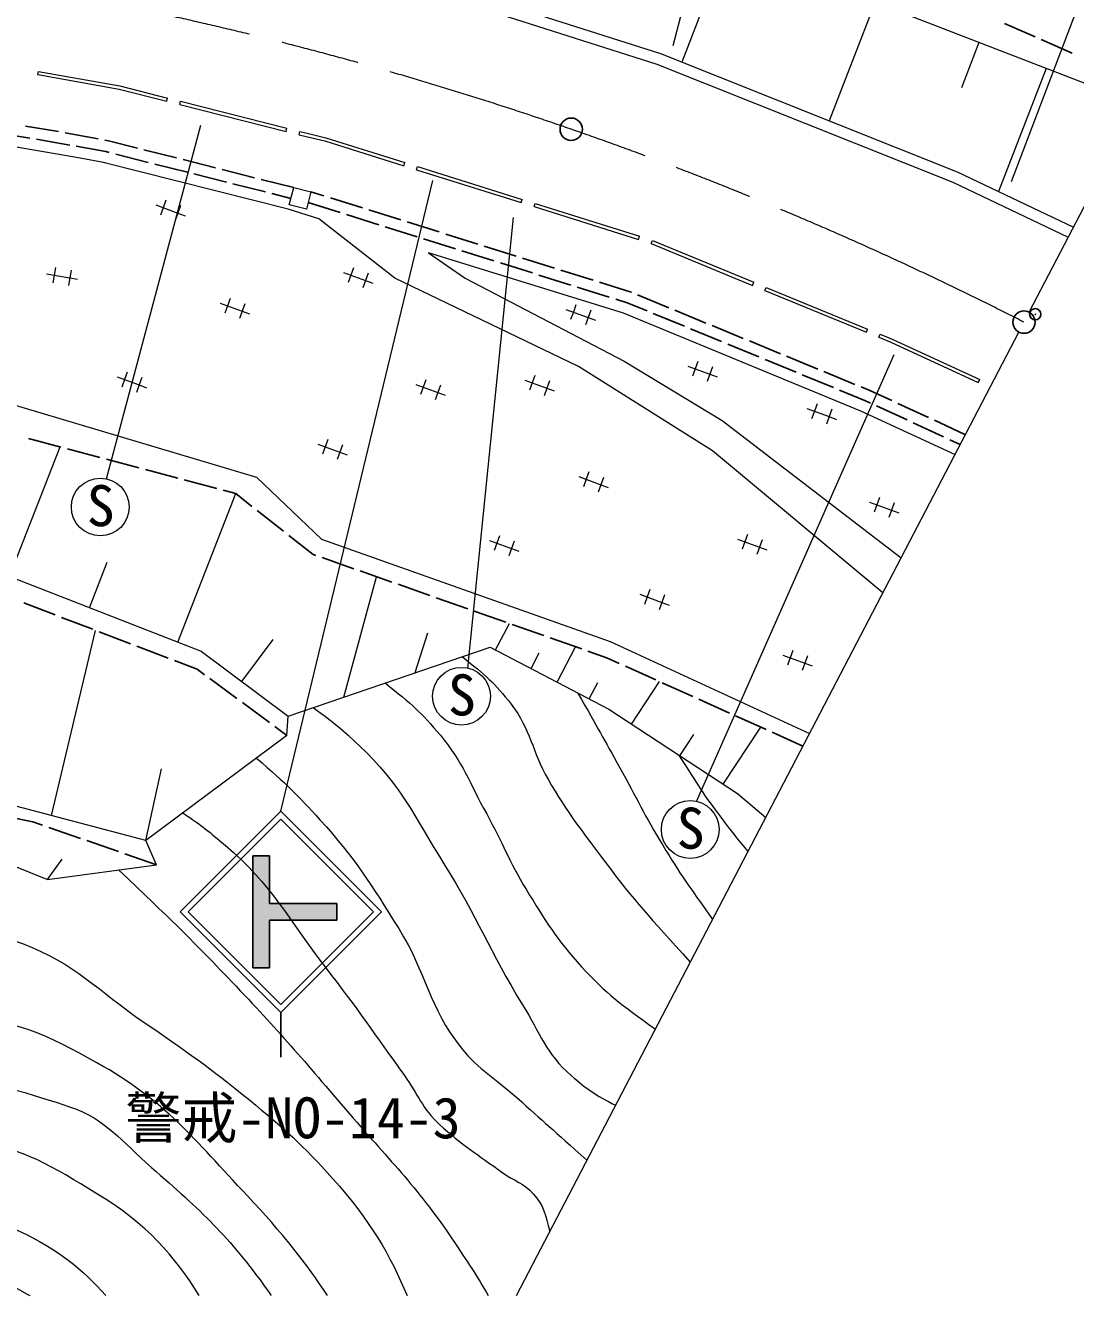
# Model space of a CAD drawing. Units: millimetres, scale not verified. Extents: x 40000 to 680000, y 20000 to 380000.
# Drawn here: x 348920 to 395844, y 240630 to 297400 of the extents above; entities that cross this region are included whole.
import ezdxf
from ezdxf.enums import TextEntityAlignment as Align

# ---------------------------------------------------------------- set-up
doc = ezdxf.new("R2010")
doc.units = ezdxf.units.MM
doc.header["$LTSCALE"] = 1000
doc.header["$PDMODE"] = 32
doc.header["$PDSIZE"] = 500
doc.linetypes.add('CHAIN', pattern=[18.5, 12, -1.5, 3.5, -1.5])
for name, color, linetype, lineweight in [('M-BGD', 7, 'Continuous', 25), ('M-BGD-HTXT', 7, 'Continuous', 13), ('M-BMK', 2, 'CHAIN', 13), ('M-BMK-HTXT', 7, 'Continuous', 13), ('M-BMK-SRVR', 3, 'Continuous', 25), ('M-STR-STRC', 7, 'Continuous', 25)]:
    doc.layers.add(name, color=color, linetype=linetype, lineweight=lineweight)
doc.layers.add('M-OTRS', color=6, linetype='Continuous')
doc.styles.add('ＭＳ ゴシック', font='')
doc.styles.get('ＭＳ ゴシック').set_extended_font_data('MS Gothic')

msp = doc.modelspace()

# ---------------------------------------------------------------- hatches: boundary and pattern name
at = {"layer": 'M-STR-STRC'}
msp.add_hatch(color=256, dxfattribs=at).paths.add_polyline_path([(359080, 260281), (359830, 260281), (359830, 258156), (362830, 258156), (362830, 257406), (359830, 257406), (359830, 255281), (359080, 255281)])

# ---------------------------------------------------------------- linework, layer by layer
at = {"layer": 'M-BGD'}
for p, q in [((392661, 297483), (394036, 296883)), ((394311, 296763), (395686, 296163)), ((347644, 292605), (349124, 292361)), ((350405, 292651), (348924, 292893)), ((352175, 292328), (350700, 292600)), ((349421, 292313), (349906, 292233)), ((349906, 292233), (350898, 292052)), ((351193, 291999), (352514, 291758)), ((352637, 292243), (352470, 292273)), ((353927, 291916), (352637, 292243)), ((355672, 291475), (354218, 291843)), ((352514, 291758), (352666, 291719)), ((352957, 291646), (354411, 291278)), ((357417, 291033), (355963, 291401)), ((354702, 291204), (356156, 290837)), ((356447, 290763), (357901, 290395)), ((359162, 290592), (357708, 290960)), ((358192, 290322), (359646, 289954)), ((360907, 290151), (359453, 290518)), ((359937, 289880), (360781, 289667)), ((362260, 289784), (361676, 289968)), ((363977, 289245), (362546, 289694)), ((361556, 289481), (362987, 289032)), ((365695, 288705), (364264, 289155)), ((363273, 288942), (364704, 288492)), ((364991, 288402), (366422, 287953)), ((367412, 288166), (365981, 288615)), ((366708, 287863), (368139, 287413)), ((369129, 287626), (367698, 288076)), ((368425, 287323), (369856, 286873)), ((370846, 287086), (369415, 287536)), ((370142, 286784), (371573, 286334)), ((372564, 286547), (371133, 286997)), ((371859, 286244), (373291, 285794)), ((374281, 286007), (372850, 286457)), ((373577, 285704), (375008, 285255)), ((375983, 285472), (374567, 285917)), ((375294, 285165), (375813, 285002)), ((375813, 285002), (376697, 284638)), ((375998, 285467), (375983, 285472)), ((377662, 284781), (376275, 285352)), ((376974, 284524), (378362, 283953)), ((379327, 284096), (377940, 284667)), ((380991, 283411), (379604, 283982)), ((378639, 283839), (380026, 283268)), ((382656, 282726), (381269, 283297)), ((380303, 283154), (381691, 282583)), ((381968, 282469), (383355, 281898)), ((384320, 282041), (382933, 282612)), ((383633, 281784), (385020, 281213)), ((385985, 281356), (384598, 281927)), ((385297, 281098), (386454, 280622)), ((386654, 281081), (386262, 281242)), ((387631, 280630), (386654, 281081)), ((386454, 280622), (386680, 280518)), ((389266, 279875), (387904, 280504)), ((386952, 280392), (388314, 279764)), ((388587, 279638), (389949, 279009)), ((390900, 279121), (389538, 279750)), ((350509, 278554), (349060, 278941)), ((390221, 278884), (390687, 278669)), ((352248, 278090), (350799, 278477)), ((353988, 277626), (352538, 278013)), ((355727, 277163), (354278, 277549)), ((357466, 276699), (356017, 277085)), ((358318, 276472), (357756, 276622)), ((359040, 275904), (358318, 276472)), ((360456, 274792), (359276, 275719)), ((361776, 273754), (360691, 274607)), ((361890, 273715), (361776, 273754)), ((363588, 273117), (362173, 273615)), ((365285, 272519), (363871, 273017)), ((366983, 271921), (365568, 272419)), ((348853, 271587), (350254, 271051)), ((368681, 271323), (367266, 271821)), ((350534, 270944), (351935, 270408)), ((370379, 270725), (368964, 271224)), ((352215, 270301), (353616, 269765)), ((372077, 270128), (370662, 270626)), ((353897, 269658), (355298, 269123)), ((373775, 269530), (372360, 270028)), ((374930, 269123), (374057, 269430)), ((375454, 268887), (374930, 269123)), ((355578, 269015), (356589, 268629)), ((356589, 268629), (356925, 268381)), ((377095, 268147), (375728, 268763)), ((357166, 268203), (358373, 267311)), ((378736, 267407), (377369, 268024)), ((358614, 267133), (359821, 266242)), ((380377, 266668), (379010, 267284)), ((382018, 265928), (380651, 266545)), ((360062, 266064), (360603, 265665)), ((383659, 265189), (382292, 265805)), ((349251, 261804), (348229, 262007)), ((349684, 261653), (349251, 261804)), ((351384, 261062), (349967, 261555)), ((353084, 260471), (351667, 260964)), ((354784, 259879), (353367, 260372))]:
    msp.add_line(p, q, dxfattribs=at)
at = {"layer": 'M-BGD-HTXT'}
for p, q in [((382181, 313136), (377846, 296493)), ((401121, 311895), (392959, 290403)), ((352550, 277134), (356760, 292940)), ((360331, 262282), (367130, 290467)), ((368691, 268674), (370724, 288820)), ((378911, 262719), (387731, 282685))]:
    msp.add_line(p, q, dxfattribs=at)
for centre in [(352264, 275877), (368405, 267417), (378625, 261461)]:
    msp.add_circle(centre, 1290, dxfattribs=at)
at = {"layer": 'M-BMK'}
msp.add_arc((320861, 141597), 160000, 62.98453, 100.28425, dxfattribs=at)
at = {"layer": 'M-BMK-HTXT'}
for p, q in [((393769, 284582), (425612, 345664)), ((380274, 300986), (378255, 295761)), ((386882, 298433), (384835, 293136)), ((391526, 296638), (390740, 294605)), ((349481, 295198), (349507, 295346)), ((349507, 295346), (353141, 294694)), ((394532, 295476), (392405, 289973)), ((353141, 294694), (355274, 294154)), ((353110, 294547), (355237, 294009)), ((355237, 294009), (355274, 294154)), ((355819, 293862), (355856, 294007)), ((355819, 293862), (360569, 292660)), ((355856, 294007), (360606, 292805)), ((360569, 292660), (360606, 292805)), ((361151, 292513), (361188, 292658)), ((360662, 289181), (352391, 291273)), ((365825, 291127), (365870, 291270)), ((366398, 290947), (366443, 291091)), ((366398, 290947), (371072, 289479)), ((366443, 291091), (371117, 289622)), ((360707, 289378), (360907, 290151)), ((360907, 290151), (361676, 289968)), ((355193, 289582), (355073, 289253)), ((361676, 289968), (361483, 289186)), ((371072, 289479), (371117, 289622)), ((354744, 289373), (355731, 289014)), ((355073, 289253), (354954, 288924)), ((355731, 289014), (355611, 288685)), ((355851, 289343), (355731, 289014)), ((355731, 289014), (356060, 288894)), ((362033, 288755), (360662, 289181)), ((361483, 289186), (360707, 289378)), ((371645, 289299), (371690, 289442)), ((371645, 289299), (376320, 287830)), ((371690, 289442), (376364, 287973)), ((376320, 287830), (376364, 287973)), ((376877, 287646), (376934, 287785)), ((376877, 287646), (381408, 285781)), ((376934, 287785), (381465, 285920)), ((375643, 284531), (366936, 287234)), ((349866, 286298), (350900, 286115)), ((350211, 286237), (350150, 285892)), ((350271, 286582), (350211, 286237)), ((350961, 286460), (350900, 286115)), ((363127, 286353), (364114, 285994)), ((363456, 286234), (363337, 285905)), ((363576, 286562), (363456, 286234)), ((364234, 286323), (364114, 285994)), ((350900, 286115), (350839, 285771)), ((350900, 286115), (351245, 286055)), ((364114, 285994), (363994, 285665)), ((364114, 285994), (364443, 285874)), ((381408, 285781), (381465, 285920)), ((381963, 285553), (382020, 285691)), ((381963, 285553), (386494, 283688)), ((382020, 285691), (386551, 283826)), ((358065, 285190), (357945, 284861)), ((357616, 284981), (358603, 284622)), ((357945, 284861), (357825, 284532)), ((358603, 284622), (358483, 284293)), ((358723, 284950), (358603, 284622)), ((358603, 284622), (358932, 284502)), ((373073, 284706), (374059, 284347)), ((373402, 284586), (373282, 284258)), ((373521, 284915), (373402, 284586)), ((374179, 284676), (374059, 284347)), ((386254, 280164), (375643, 284531)), ((374059, 284347), (373940, 284018)), ((374059, 284347), (374388, 284227)), ((370856, 240630), (393307, 283695)), ((386494, 283688), (386551, 283826)), ((387049, 283459), (387106, 283598)), ((378521, 282172), (379507, 281813)), ((378969, 282382), (378850, 282053)), ((353013, 281687), (354000, 281328)), ((353462, 281896), (353342, 281567)), ((354119, 281656), (354000, 281328)), ((371684, 281748), (371565, 281419)), ((378850, 282053), (378730, 281724)), ((379507, 281813), (379388, 281484)), ((379627, 282142), (379507, 281813)), ((379507, 281813), (379836, 281693)), ((353342, 281567), (353222, 281238)), ((354000, 281328), (353880, 280999)), ((354000, 281328), (354329, 281208)), ((366358, 281349), (367345, 280990)), ((366687, 281229), (366567, 280900)), ((366807, 281558), (366687, 281229)), ((367464, 281319), (367345, 280990)), ((371236, 281539), (372222, 281180)), ((371565, 281419), (371445, 281090)), ((372222, 281180), (372103, 280851)), ((372342, 281509), (372222, 281180)), ((372222, 281180), (372551, 281060)), ((391495, 281435), (391558, 281571)), ((367345, 280990), (367225, 280661)), ((367345, 280990), (367674, 280870)), ((384290, 280481), (384171, 280152)), ((383842, 280272), (384828, 279913)), ((384171, 280152), (384051, 279823)), ((384828, 279913), (384709, 279584)), ((384948, 280242), (384828, 279913)), ((384828, 279913), (385157, 279793)), ((390481, 278213), (386254, 280164)), ((362436, 278897), (362316, 278569)), ((348216, 272767), (350475, 278563)), ((361987, 278688), (362974, 278329)), ((362316, 278569), (362196, 278240)), ((362974, 278329), (362854, 278000)), ((363093, 278658), (362974, 278329)), ((362974, 278329), (363303, 278209)), ((373643, 277231), (374630, 276872)), ((373972, 277112), (373852, 276783)), ((374092, 277440), (373972, 277112)), ((374749, 277201), (374630, 276872)), ((355733, 269838), (358318, 276472)), ((374630, 276872), (374510, 276543)), ((374630, 276872), (374958, 276752)), ((386629, 276091), (387616, 275732)), ((386958, 275971), (386838, 275642)), ((387078, 276300), (386958, 275971)), ((387735, 276061), (387616, 275732)), ((387616, 275732), (387496, 275403)), ((387616, 275732), (387945, 275612)), ((369652, 274381), (370639, 274022)), ((369981, 274261), (369861, 273932)), ((370101, 274590), (369981, 274261)), ((370758, 274350), (370639, 274022)), ((380738, 274444), (381724, 274085)), ((381067, 274324), (380947, 273995)), ((381186, 274653), (381067, 274324)), ((381844, 274414), (381724, 274085)), ((370639, 274022), (370519, 273693)), ((370639, 274022), (370968, 273902)), ((381724, 274085), (381605, 273756)), ((381724, 274085), (382053, 273965)), ((351787, 271375), (352579, 273408)), ((363147, 267379), (364607, 272758)), ((376367, 271973), (377354, 271614)), ((376815, 272183), (376696, 271854)), ((377473, 271943), (377354, 271614)), ((376696, 271854), (376576, 271525)), ((377354, 271614), (377234, 271285)), ((377354, 271614), (377682, 271495)), ((350089, 262080), (352054, 270363)), ((366338, 268472), (366895, 270249)), ((369928, 269488), (370545, 270667)), ((358587, 268079), (359984, 269953)), ((371514, 268658), (371881, 269360)), ((372677, 268049), (373502, 269626)), ((382765, 269250), (383752, 268890)), ((383094, 269130), (382974, 268801)), ((383213, 269459), (383094, 269130)), ((383871, 269219), (383752, 268890)), ((383752, 268890), (383632, 268562)), ((383752, 268890), (384080, 268771)), ((374115, 267297), (374498, 268027)), ((376008, 266171), (377256, 268075)), ((360603, 265665), (360665, 266529)), ((378168, 264755), (378792, 265707)), ((380101, 263487), (381775, 266038)), ((354304, 260971), (354998, 264177)), ((349904, 259226), (350555, 260129))]:
    msp.add_line(p, q, dxfattribs=at)
for points in [[(353812, 302704), (365570, 299889), (377295, 296143), (390559, 290854), (395750, 288382)], [(398624, 293895), (375320, 302901), (370466, 298325)], [(353696, 302218), (365435, 299407), (377126, 295673), (390359, 290396), (395519, 287938)], [(349464, 295201), (349482, 295198), (353110, 294547)], [(361151, 292513), (361467, 292433), (362301, 292235), (365825, 291127)], [(361188, 292658), (361503, 292579), (362340, 292380), (365870, 291270)], [(387233, 272045), (379624, 278386), (373633, 282153), (365420, 286105), (362033, 288755)], [(366936, 287234), (368569, 286105), (375671, 282400), (380056, 279745), (388044, 273600)], [(337259, 283766), (359244, 277213), (362147, 274434), (375054, 269864), (383953, 265752)], [(387049, 283459), (387594, 283235), (391495, 281435)], [(387106, 283598), (387654, 283373), (391558, 281571)], [(336904, 277176), (356774, 269432), (360665, 266529), (369681, 269617), (374992, 266838), (380735, 263071), (381996, 261999)], [(360603, 265665), (354304, 260971), (343744, 263750), (336135, 269787)], [(343744, 263750), (343202, 263007), (346570, 260567), (349904, 259226), (354784, 259879), (354304, 260971)]]:
    msp.add_lwpolyline(points, dxfattribs=at)
msp.add_arc((324829, 147327), 146559, 79.12127, 93.37552, dxfattribs=at)
for points, knots in [([(368428, 269188), (369489, 268364), (369889, 268010), (370618, 267069), (371514, 265911), (371546, 264977), (372273, 263707), (373139, 262194), (373763, 261429), (374808, 260034), (376190, 258189), (376755, 257603), (378627, 255536)], [0, 0, 0, 0, 1, 1, 1, 2, 2, 2, 3, 3, 3, 4, 4, 4, 4]), ([(364991, 268011), (366188, 267065), (366613, 266694), (367462, 265672), (368481, 264447), (368754, 263547), (369531, 262155), (370254, 260861), (370511, 260053), (371290, 258792), (372165, 257375), (372645, 256552), (373773, 255326), (374914, 254087), (375481, 253682), (377067, 252542)], [0, 0, 0, 0, 1, 1, 1, 2, 2, 2, 3, 3, 3, 4, 4, 4, 5, 5, 5, 5]), ([(373608, 267562), (374522, 265940), (374753, 265530), (375481, 264224), (376233, 262873), (376589, 262078), (377395, 260758), (378207, 259426), (378522, 258986), (379622, 257444)], [0, 0, 0, 0, 1, 1, 1, 2, 2, 2, 3, 3, 3, 3]), ([(361774, 266909), (362766, 266221), (363076, 265920), (363841, 265207), (365695, 263479), (366266, 262074), (367617, 259930), (369123, 257543), (369657, 256023), (371135, 253619), (371919, 252344), (372177, 251444), (373308, 250464), (374012, 249853), (374362, 249610), (375291, 249136)], [0, 0, 0, 0, 1, 1, 1, 2, 2, 2, 3, 3, 3, 4, 4, 4, 5, 5, 5, 5]), ([(359250, 264656), (360628, 263453), (361042, 263038), (362082, 261896), (363661, 260163), (364360, 259023), (365600, 257033), (366843, 255039), (366926, 253540), (368393, 251705), (369207, 250688), (369906, 250349), (370876, 249481), (372100, 248386), (372482, 248044), (374010, 246678)], [0, 0, 0, 0, 1, 1, 1, 2, 2, 2, 3, 3, 3, 4, 4, 4, 5, 5, 5, 5]), ([(378105, 264796), (378988, 263418), (379220, 263018), (380033, 261948), (380477, 261363), (380629, 261163), (381204, 260478)], [0, 0, 0, 0, 1, 1, 1, 2, 2, 2, 2]), ([(355956, 262202), (356859, 261609), (357131, 261355), (357840, 260758), (359960, 258973), (360641, 257463), (362341, 255275), (363769, 253436), (364495, 252350), (365859, 250464), (366470, 249618), (366643, 248997), (367410, 248291), (368439, 247344), (369122, 246936), (370256, 246118), (370777, 245742), (371187, 245668), (371609, 245184), (372082, 244641), (372164, 244243), (372351, 243496)], [0, 0, 0, 0, 1, 1, 1, 2, 2, 2, 3, 3, 3, 4, 4, 4, 5, 5, 5, 6, 6, 6, 7, 7, 7, 7]), ([(353084, 259652), (355452, 257409), (356097, 256784), (357944, 254861), (360085, 252631), (361214, 251315), (363220, 248963), (365131, 246724), (366356, 245578), (368003, 243137), (368698, 242106), (369063, 241558), (369603, 240630)], [0, 0, 0, 0, 1, 1, 1, 2, 2, 2, 3, 3, 3, 4, 4, 4, 4]), ([(329210, 243819), (330098, 244817), (330335, 245070), (331062, 245866), (333297, 248311), (334537, 249697), (336910, 252007), (338560, 253612), (339252, 254923), (341338, 255895), (342906, 256626), (343904, 256901), (345632, 256982), (346887, 257040), (347612, 256803), (348787, 256361), (351153, 255471), (352134, 254272), (354219, 252843), (356103, 251553), (357159, 250823), (358927, 249377), (360472, 248113), (361313, 247356), (362642, 245866), (364331, 243973), (365225, 242431), (365976, 240630)], [0, 0, 0, 0, 1, 1, 1, 2, 2, 2, 3, 3, 3, 4, 4, 4, 5, 5, 5, 6, 6, 6, 7, 7, 7, 8, 8, 8, 9, 9, 9, 9]), ([(362420, 240630), (361489, 242052), (360403, 243427), (358841, 245086), (356437, 247639), (355181, 249331), (352115, 251032), (349893, 252265), (348411, 253083), (345877, 252884), (341752, 252560), (339809, 250536), (336325, 248303), (333631, 246576), (331966, 245132), (330305, 243328)], [0, 0, 0, 0, 1, 1, 1, 2, 2, 2, 3, 3, 3, 4, 4, 4, 5, 5, 5, 5]), ([(332447, 242366), (333783, 243720), (335103, 244841), (337203, 246256), (339493, 247800), (340705, 248947), (343343, 249765), (346155, 250637), (348054, 250009), (350848, 249083), (352554, 248517), (353194, 247530), (354552, 246354), (356771, 244432), (358010, 243283), (359718, 240895), (359782, 240805), (359845, 240717), (359906, 240630)], [0, 0, 0, 0, 1, 1, 1, 2, 2, 2, 3, 3, 3, 4, 4, 4, 5, 5, 5, 6, 6, 6, 6]), ([(356684, 240630), (355579, 242417), (354354, 243827), (352115, 245184), (350102, 246405), (348893, 247207), (346560, 247523), (344265, 247835), (342897, 247313), (340711, 246549), (337649, 245477), (336533, 244146), (333986, 241675)], [0, 0, 0, 0, 1, 1, 1, 2, 2, 2, 3, 3, 3, 4, 4, 4, 4]), ([(337592, 242650), (339856, 244072), (341168, 245067), (343733, 244989), (345719, 244929), (346805, 244367), (348606, 243527), (350406, 242687), (351450, 241812), (352517, 240630)], [0, 0, 0, 0, 1, 1, 1, 2, 2, 2, 3, 3, 3, 3]), ([(340224, 241967), (341734, 242273), (342359, 242318), (343733, 242260), (345875, 242169), (347138, 241770), (348996, 240700), (349038, 240677), (349078, 240653), (349118, 240630)], [0, 0, 0, 0, 1, 1, 1, 2, 2, 2, 3, 3, 3, 3])]:
    msp.add_open_spline(points, degree=3, knots=knots, dxfattribs=at)
at = {"layer": 'M-BMK-SRVR'}
for centre in [(373308, 292757), (393538, 284138)]:
    msp.add_circle(centre, 500, dxfattribs=at)
at = {"layer": 'M-OTRS'}
msp.add_point((394040, 284491), dxfattribs=at)
at = {"layer": 'M-STR-STRC'}
for p, q in [((355831, 257782), (360331, 262282)), ((364831, 257781), (360331, 262282)), ((356185, 257782), (360331, 261928)), ((364478, 257781), (360331, 261928)), ((359080, 260281), (359080, 255281)), ((359080, 260281), (359830, 260281)), ((359830, 260281), (359830, 258156)), ((355831, 257782), (360331, 253281)), ((356185, 257782), (360331, 253635)), ((359830, 258156), (362830, 258156)), ((360331, 253635), (364478, 257781)), ((360331, 253281), (364831, 257781)), ((362830, 258156), (362830, 257406)), ((359830, 257406), (362830, 257406)), ((359830, 257406), (359830, 255281)), ((359080, 255281), (359830, 255281)), ((360331, 253281), (360331, 251281))]:
    msp.add_line(p, q, dxfattribs=at)

# ---------------------------------------------------------------- texts
at = {"layer": 'M-BGD-HTXT', "style": 'ＭＳ ゴシック'}
for p in [(352283, 274470), (368424, 266010), (378644, 260054)]:
    msp.add_text('S', height=1833, dxfattribs=at).set_placement(p, align=Align.BOTTOM_CENTER)
at = {"layer": 'M-STR-STRC', "style": 'ＭＳ ゴシック'}
msp.add_text('警戒-NO-14-3', height=1833, dxfattribs=at).set_placement((360875, 248575), align=Align.MIDDLE_CENTER)

doc.saveas('drawing.dxf')
